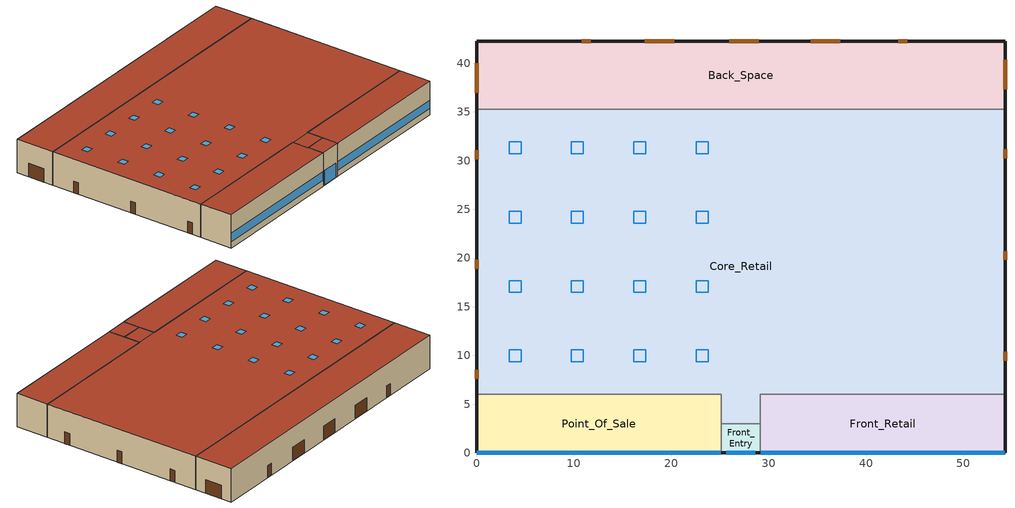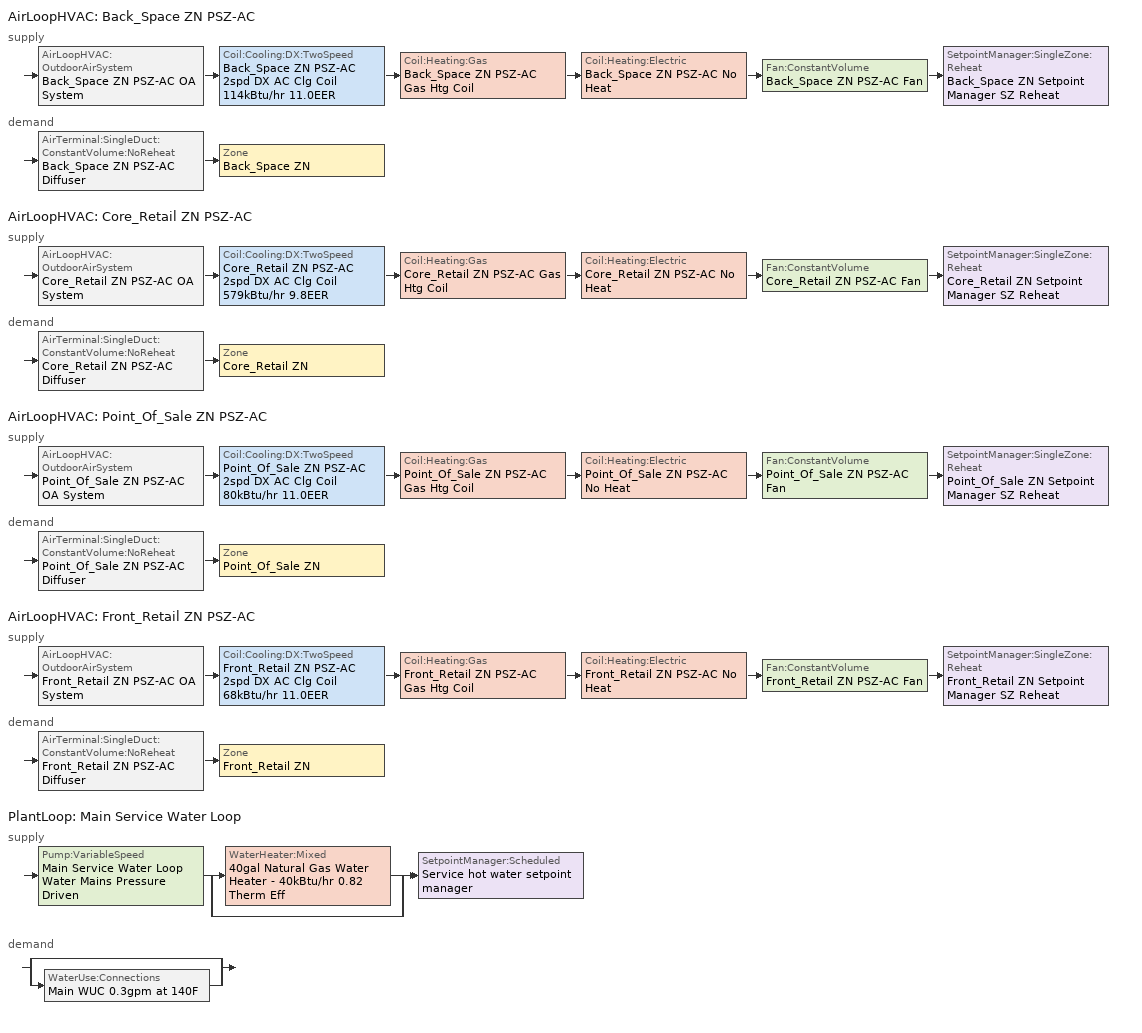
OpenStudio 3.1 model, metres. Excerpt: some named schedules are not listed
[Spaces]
Core_Retail
 floor ground (Foundation F 126 Perim 5854 Area 160048): 54.27,35.27 54.27,6 29.14,6 29.14,3 25.14,3 25.14,6 0,6 0,35.27 z0
 wall outside: 54.27,6 54.27,35.27 / 0,35.27 0,6 z0:6.1
 wall to Back_Space: 54.27,35.27 0,35.27 z0:6.1
 wall to Front_Entry: 25.14,3 29.14,3 z0:6.1
 wall to Point_Of_Sale: 0,6 25.14,6 25.14,3 z0:6.1
 wall to Front_Retail: 29.14,3 29.14,6 54.27,6 z0:6.1
 door: 0,8.54 0,7.62 / 0,19.84 0,18.93 / 0,31.06 0,30.15 / 54.27,9.44 54.27,10.35 / 54.27,19.81 54.27,20.72 / 54.27,30.23 54.27,31.15 z0:2.13
 roof outside: 0,35.27 0,6 54.27,6 54.27,35.27 z6.1; 25.14,6 25.14,3 29.14,3 29.14,6 z6.1
 skylight: 23.78,16.46 23.78,17.68 22.56,17.68 22.56,16.46 z6.1; 4.57,30.7 4.57,31.92 3.35,31.92 3.35,30.7 z6.1; 4.57,9.35 4.57,10.57 3.35,10.57 3.35,9.35 z6.1; 4.57,16.46 4.57,17.68 3.35,17.68 3.35,16.46 z6.1; 17.37,16.46 17.37,17.68 16.15,17.68 16.15,16.46 z6.1; 17.37,30.7 17.37,31.92 16.15,31.92 16.15,30.7 z6.1; 17.37,23.58 17.37,24.8 16.15,24.8 16.15,23.58 z6.1; 4.57,23.58 4.57,24.8 3.35,24.8 3.35,23.58 z6.1; 17.37,9.35 17.37,10.57 16.15,10.57 16.15,9.35 z6.1; 10.97,23.58 10.97,24.8 9.75,24.8 9.75,23.58 z6.1; 10.97,9.35 10.97,10.57 9.75,10.57 9.75,9.35 z6.1; 23.78,23.58 23.78,24.8 22.56,24.8 22.56,23.58 z6.1; 23.78,30.7 23.78,31.92 22.56,31.92 22.56,30.7 z6.1; 10.97,16.46 10.97,17.68 9.75,17.68 9.75,16.46 z6.1; 23.78,9.35 23.78,10.57 22.56,10.57 22.56,9.35 z6.1; 10.97,30.7 10.97,31.92 9.75,31.92 9.75,30.7 z6.1
Back_Space
 floor ground (Foundation F 126 Perim 6827 Area 37989): 54.27,42.27 54.27,35.27 0,35.27 0,42.27 z0
 wall outside: 54.27,35.27 54.27,42.27 0,42.27 0,35.27 z0:6.1
 door: 44.21,42.27 43.3,42.27 / 11.75,42.27 10.83,42.27 z0:2.13; 54.27,37.32 54.27,40.36 / 37.36,42.27 34.31,42.27 / 28.98,42.27 25.93,42.27 / 20.31,42.27 17.26,42.27 / 0,40.01 0,36.96 z0:2.44
 roof outside: 54.27,35.27 54.27,42.27 0,42.27 0,35.27 z6.1
Front_Retail
 floor ground (Foundation F 126 Perim 3114 Area 15081): 54.27,6 54.27,0 29.14,0 29.14,6 z0
 wall outside: 29.14,0 54.27,0 54.27,6 z0:6.1
 wall to Front_Entry: 29.14,3 29.14,0 z0:6.1
 window: 29.19,0 54.22,0 z1.14:2.66
 roof outside: 54.27,0 54.27,6 29.14,6 29.14,0 z6.1
Point_Of_Sale
 floor ground (Foundation F 126 Perim 3114 Area 15081): 25.14,6 25.14,0 0,0 0,6 z0
 wall outside: 0,6 0,0 25.14,0 z0:6.1
 wall to Front_Entry: 25.14,0 25.14,3 z0:6.1
 window: 0.05,0 25.09,0 z1.14:2.66
 roof outside: 25.14,0 25.14,6 0,6 0,0 z6.1
Front_Entry
 floor ground (Foundation F 126 Perim 40 Area 120): 29.14,3 29.14,0 25.14,0 25.14,3 z0
 wall outside: 25.14,0 29.14,0 z0:6.1
 window: 25.64,0 28.64,0 z0.05:2.66
 roof outside: 29.14,0 29.14,3 25.14,3 25.14,0 z6.1
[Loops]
AirLoopHVAC 'Back_Space ZN PSZ-AC'
 supply: AirLoopHVAC:OutdoorAirSystem 'Back_Space ZN PSZ-AC OA System' > Coil:Cooling:DX:TwoSpeed 'Back_Space ZN PSZ-AC 2spd DX AC Clg Coil 114kBtu/hr 11.0EER' > Coil:Heating:Gas 'Back_Space ZN PSZ-AC Gas Htg Coil' > Coil:Heating:Electric 'Back_Space ZN PSZ-AC No Heat' > Fan:ConstantVolume 'Back_Space ZN PSZ-AC Fan' > SetpointManager:SingleZone:Reheat 'Back_Space ZN Setpoint Manager SZ Reheat'
 demand: AirTerminal:SingleDuct:ConstantVolume:NoReheat 'Back_Space ZN PSZ-AC Diffuser' > Zone 'Back_Space ZN'
AirLoopHVAC 'Core_Retail ZN PSZ-AC'
 supply: AirLoopHVAC:OutdoorAirSystem 'Core_Retail ZN PSZ-AC OA System' > Coil:Cooling:DX:TwoSpeed 'Core_Retail ZN PSZ-AC 2spd DX AC Clg Coil 579kBtu/hr 9.8EER' > Coil:Heating:Gas 'Core_Retail ZN PSZ-AC Gas Htg Coil' > Coil:Heating:Electric 'Core_Retail ZN PSZ-AC No Heat' > Fan:ConstantVolume 'Core_Retail ZN PSZ-AC Fan' > SetpointManager:SingleZone:Reheat 'Core_Retail ZN Setpoint Manager SZ Reheat'
 demand: AirTerminal:SingleDuct:ConstantVolume:NoReheat 'Core_Retail ZN PSZ-AC Diffuser' > Zone 'Core_Retail ZN'
AirLoopHVAC 'Point_Of_Sale ZN PSZ-AC'
 supply: AirLoopHVAC:OutdoorAirSystem 'Point_Of_Sale ZN PSZ-AC OA System' > Coil:Cooling:DX:TwoSpeed 'Point_Of_Sale ZN PSZ-AC 2spd DX AC Clg Coil 80kBtu/hr 11.0EER' > Coil:Heating:Gas 'Point_Of_Sale ZN PSZ-AC Gas Htg Coil' > Coil:Heating:Electric 'Point_Of_Sale ZN PSZ-AC No Heat' > Fan:ConstantVolume 'Point_Of_Sale ZN PSZ-AC Fan' > SetpointManager:SingleZone:Reheat 'Point_Of_Sale ZN Setpoint Manager SZ Reheat'
 demand: AirTerminal:SingleDuct:ConstantVolume:NoReheat 'Point_Of_Sale ZN PSZ-AC Diffuser' > Zone 'Point_Of_Sale ZN'
AirLoopHVAC 'Front_Retail ZN PSZ-AC'
 supply: AirLoopHVAC:OutdoorAirSystem 'Front_Retail ZN PSZ-AC OA System' > Coil:Cooling:DX:TwoSpeed 'Front_Retail ZN PSZ-AC 2spd DX AC Clg Coil 68kBtu/hr 11.0EER' > Coil:Heating:Gas 'Front_Retail ZN PSZ-AC Gas Htg Coil' > Coil:Heating:Electric 'Front_Retail ZN PSZ-AC No Heat' > Fan:ConstantVolume 'Front_Retail ZN PSZ-AC Fan' > SetpointManager:SingleZone:Reheat 'Front_Retail ZN Setpoint Manager SZ Reheat'
 demand: AirTerminal:SingleDuct:ConstantVolume:NoReheat 'Front_Retail ZN PSZ-AC Diffuser' > Zone 'Front_Retail ZN'
PlantLoop 'Main Service Water Loop'
 supply: Pump:VariableSpeed 'Main Service Water Loop Water Mains Pressure Driven' > split
  | WaterHeater:Mixed '40gal Natural Gas Water Heater - 40kBtu/hr 0.82 Therm Eff'
  | bypass
  join > SetpointManager:Scheduled 'Service hot water setpoint manager'
 demand: split
  | bypass
  | WaterUse:Connections 'Main WUC 0.3gpm at 140F'
[Site]
Buffalo Niagara Intl AP_NY_USA: Latitude {deg}=42.93; Longitude {deg}=-78.73; Time Zone {hr}=-5; Elevation {m}=215; Terrain=City
[Building]
-RetailStandalone-ASHRAE 169-2013-5A created: 2021-03-07 23:30:51 -0800: North Axis {deg}=0; Default Construction Set=90.1-2010 - Retail - ASHRAE 169-2013-5A; Standards Number of Stories=1; Standards Number of Above Ground Stories=1; Standards Building Type=RetailStandalone
[ClimateZones]
Climate Zone Institution Name 1=ASHRAE; Climate Zone Document Name 1=ANSI/ASHRAE Standard 169; Climate Zone Document Year 1=2006; Climate Zone Value 1=5A
[Site:WaterMainsTemperature]
Calculation Method=Correlation; Annual Average Outdoor Air Temperature {C}=8.96667; Maximum Difference In Monthly Average Outdoor Air Temperatures {deltaC}=26.2
[SizingPeriod:DesignDay] Barometric Pressure {Pa}=98769; Sky Clearness=0; Rain Indicator=0; Snow Indicator=0; Day of Month=21; Daylight Saving Time Indicator=0; Humidity Indicating Type=Wetbulb; Dry-Bulb Temperature Range Modifier Type=DefaultMultipliers
Name | Maximum Dry-Bulb Temperature {C} | Daily Dry-Bulb Temperature Range {deltaC} | Humidity Indicating Conditions at Maximum Dry-Bulb | Wind Speed {m/s} | Wind Direction {deg} | Month | Day Type | Solar Model Indicator | ASHRAE Taub | ASHRAE Taud
Buffalo.Niagara.Intl.AP_NY_USA Ann Clg .4% Condns DB=>MWB | 30.3 | 9.3 | 21.8 | 5.7 | 240 | 7 | SummerDesignDay | ASHRAETau | 0.462 | 2.001
Buffalo.Niagara.Intl.AP_NY_USA Ann Htg 99.6% Condns DB | -16.3 | 0 | -16.3 | 5.1 | 270 | 1 | WinterDesignDay | ASHRAEClearSky
[Site:GroundTemperature:FCfactorMethod]
January Ground Temperature {C}=9.7; February Ground Temperature {C}=6; March Ground Temperature {C}=-2.2; April Ground Temperature {C}=-3.4; May Ground Temperature {C}=-4.2; June Ground Temperature {C}=2.7; July Ground Temperature {C}=7.5; August Ground Temperature {C}=13.7; September Ground Temperature {C}=18.6; October Ground Temperature {C}=22; November Ground Temperature {C}=20.7; December Ground Temperature {C}=16.5
[Material:NoMass] Thermal Absorptance=0.9; Solar Absorptance=0.7
Name | Roughness | Thermal Resistance {m2-K/W} | Visible Absorptance
CP02 CARPET PAD | VeryRough | 0.21648 | 0.8
Typical Insulation R-10.94 | Smooth | 1.92744 | 0.7
Typical Carpet Pad | Smooth | 0.21648 | 0.8
Typical Insulation R-8.72 | Smooth | 1.53614 | 0.7
Typical Insulation R-19.72 | Smooth | 3.4722 | 0.7
Typical Insulation R-0.58 | Smooth | 0.101875 | 0.7
Typical Insulation R-1.15 | Smooth | 0.202527 | 0.7
[Material]
Name | Roughness | Thickness {m} | Conductivity {W/m-K} | Density {kg/m3} | Specific Heat {J/kg-K} | Thermal Absorptance | Solar Absorptance | Visible Absorptance
100mm Normalweight concrete floor | MediumSmooth | 0.1016 | 2.31 | 2322 | 832
G01 13mm gypsum board | Smooth | 0.0127 | 0.16 | 800 | 1090 | 0.9 | 0.7 | 0.5
4 in. Normalweight Concrete Floor | MediumRough | 0.1016 | 2.31 | 2322 | 832 | 0.9 | 0.7 | 0.7
1IN Stucco | Smooth | 0.0253 | 0.6918 | 1858 | 837 | 0.9 | 0.7 | 0.92
8IN CONCRETE HW RefBldg | Rough | 0.2032 | 1.311 | 2240 | 836.8 | 0.9 | 0.7 | 0.7
1/2IN Gypsum | Smooth | 0.0127 | 0.16 | 784.9 | 830 | 0.9 | 0.4 | 0.4
Roof Membrane | VeryRough | 0.0095 | 0.16 | 1121.29 | 1460 | 0.9 | 0.7 | 0.7
Metal Roof Surface; F08 Metal surface | Smooth | 0.0008 | 45.28 | 7824 | 500 | 0.9 | 0.7 | 0.7
6 in. Normalweight Concrete Floor | MediumRough | 0.1524 | 2.31 | 2322 | 832 | 0.9 | 0.7 | 0.7
8 in. Concrete Block Basement Wall | MediumRough | 0.2032 | 1.326 | 1842 | 912 | 0.9 | 0.7 | 0.7
G05 25mm wood | MediumSmooth | 0.0254 | 0.15 | 608 | 1630 | 0.9 | 0.5 | 0.5
Std Wood 6inch | MediumSmooth | 0.15 | 0.12 | 540 | 1210 | 0.9 | 0.7 | 0.7
[Construction:FfactorGroundFloor] F-Factor {W/m-K}=1.26344
Name | Area {m2} | PerimeterExposed {m}
Foundation F 126 Perim 5854 Area 160048 | 1600.48 | 58.54
Foundation F 126 Perim 6827 Area 37989 | 379.89 | 68.27
Foundation F 126 Perim 3114 Area 15081 | 150.81 | 31.135
Foundation F 126 Perim 40 Area 120 | 12 | 4
[DefaultConstructionSet]
90.1-2010 - Retail - ASHRAE 169-2013-5A: Default Exterior Surface Constructions=Default Surface Constructions 1; Default Interior Surface Constructions=Default Surface Constructions 2; Default Ground Contact Surface Constructions=Default Surface Constructions 3; Default Exterior SubSurface Constructions=Default Sub Surface Constructions 1; Default Interior SubSurface Constructions=Default Sub Surface Constructions 2; Interior Partition Construction=Typical Interior Partition
[DefaultSurfaceConstructions]
Name | Floor Construction | Wall Construction | Roof Ceiling Construction
Default Surface Constructions 1 | Typical Insulated Exterior Mass Floor R-13.51 | Typical Insulated Exterior Mass Wall R-11.11 | Typical IEAD Roof R-20.83
Default Surface Constructions 2 | Typical Interior Floor | Typical Interior Wall | Typical Interior Ceiling
Default Surface Constructions 3 | Typical Insulated Carpeted 6in Slab Floor | Typical Insulated Basement Mass Wall
[Construction]
Typical Insulated Exterior Mass Floor R-13.51: Typical Insulation R-10.94, 4 in. Normalweight Concrete Floor, Typical Carpet Pad
Typical Insulated Exterior Mass Wall R-11.11: 1IN Stucco, 8IN CONCRETE HW RefBldg, Typical Insulation R-8.72, 1/2IN Gypsum
Typical IEAD Roof R-20.83: Roof Membrane, Typical Insulation R-19.72, Metal Roof Surface
Typical Interior Floor: 100mm Normalweight concrete floor, CP02 CARPET PAD
Typical Interior Wall: G01 13mm gypsum board, G01 13mm gypsum board
Typical Interior Ceiling: CP02 CARPET PAD, 100mm Normalweight concrete floor
Typical Insulated Carpeted 6in Slab Floor: 6 in. Normalweight Concrete Floor, Typical Carpet Pad
Typical Insulated Basement Mass Wall: 8 in. Concrete Block Basement Wall
U 0.52 SHGC 0.40 Dbl Ref-D Clr 6mm/13mm Air: REF D CLEAR 6MM, AIR 13MM, CLEAR 6MM
Typical Insulated Metal Door R-1.43: F08 Metal surface, Typical Insulation R-0.58
U 0.72 SHGC 0.25 Sgl Ref-B-M Tint 6mm: REF B TINT MID 6MM
Typical Overhead Door R-2.0: Typical Insulation R-1.15
U 1.17 SHGC 0.49 Sgl Ref-D Clr 6mm: REF D CLEAR 6MM
Typical Interior Window: Clear 3mm
Typical Interior Door; Typical Interior Partition: G05 25mm wood
InteriorFurnishings: Std Wood 6inch
[DefaultSubSurfaceConstructions]
Name | Fixed Window Construction | Operable Window Construction | Door Construction | Glass Door Construction | Overhead Door Construction | Skylight Construction | Tubular Daylight Dome Construction | Tubular Daylight Diffuser Construction
Default Sub Surface Constructions 1 | U 0.52 SHGC 0.40 Dbl Ref-D Clr 6mm/13mm Air | U 0.52 SHGC 0.40 Dbl Ref-D Clr 6mm/13mm Air | Typical Insulated Metal Door R-1.43 | U 0.72 SHGC 0.25 Sgl Ref-B-M Tint 6mm | Typical Overhead Door R-2.0 | U 1.17 SHGC 0.49 Sgl Ref-D Clr 6mm | Typical Interior Window | Typical Interior Window
Default Sub Surface Constructions 2 | Typical Interior Window | Typical Interior Window | Typical Interior Door
[WindowMaterial:Glazing] Optical Data Type=SpectralAverage; Infrared Transmittance at Normal Incidence=0; Front Side Infrared Hemispherical Emissivity=0.84; Conductivity {W/m-K}=0.9; Dirt Correction Factor for Solar and Visible Transmittance=1; Solar Diffusing=No
Name | Thickness {m} | Solar Transmittance at Normal Incidence | Front Side Solar Reflectance at Normal Incidence | Back Side Solar Reflectance at Normal Incidence | Visible Transmittance at Normal Incidence | Front Side Visible Reflectance at Normal Incidence | Back Side Visible Reflectance at Normal Incidence | Back Side Infrared Hemispherical Emissivity
REF D CLEAR 6MM | 0.006 | 0.429 | 0.308 | 0.379 | 0.334 | 0.453 | 0.505 | 0.82
CLEAR 6MM | 0.006 | 0.775 | 0.071 | 0.071 | 0.881 | 0.08 | 0.08 | 0.84
REF B TINT MID 6MM | 0.006 | 0.1 | 0.11 | 0.41 | 0.13 | 0.1 | 0.32 | 0.45
Clear 3mm | 0.003 | 0.837 | 0.075 | 0.075 | 0.898 | 0.081 | 0.081 | 0.84
[WindowMaterial:Gas]
AIR 13MM: Gas Type=Air; Thickness {m}=0.0127
[Space] Building Story=Building Story 1; Part of Total Floor Area=Yes
Name | Space Type | Thermal Zone
Core_Retail | Retail Retail | Core_Retail ZN
Back_Space | Retail Back_Space | Back_Space ZN
Front_Retail | Retail Retail | Front_Retail ZN
Point_Of_Sale | Retail Point_of_Sale | Point_Of_Sale ZN
Front_Entry | Retail Entry | Front_Entry ZN
[BuildingStory]
Building Story 1: Nominal Z Coordinate {m}=0
[SpaceType] Standards Building Type=Retail
Name | Default Schedule Set | Design Specification Outdoor Air Object | Standards Space Type
Retail Back_Space | Retail Back_Space Schedule Set | Retail Back_Space Ventilation | Back_Space
Retail Entry | Retail Entry Schedule Set | Retail Entry Ventilation | Entry
Retail Point_of_Sale | Retail Point_of_Sale Schedule Set | Retail Point_of_Sale Ventilation | Point_of_Sale
Retail Retail | Retail Retail Schedule Set | Retail Retail Ventilation | Retail
[People:Definition] Number of People Calculation Method=People/Area; People per Space Floor Area {person/m2}=0.161459; Fraction Radiant=0.3
Retail Back_Space People Definition; Retail Point_of_Sale People Definition; Retail Retail People Definition
[People] Work Efficiency Schedule=Work Efficiency Schedule; Clothing Insulation Schedule=Clothing Schedule; Air Velocity Schedule=Air Velocity Schedule; Multiplier=1
Name | People Definition | Space or SpaceType
Retail Back_Space People | Retail Back_Space People Definition | Retail Back_Space
Retail Point_of_Sale People | Retail Point_of_Sale People Definition | Retail Point_of_Sale
Retail Retail People | Retail Retail People Definition | Retail Retail
[Lights:Definition] Design Level Calculation Method=Watts/Area; Fraction Radiant=0.7; Fraction Visible=0.2; Return Air Fraction=0
Name | Watts per Space Floor Area {W/m2}
Retail Back_Space Lights Definition | 6.78126
Retail Entry Lights Definition | 9.68752
Retail Point_of_Sale Lights Definition; Retail Retail Lights Definition | 18.0834
[Lights] Fraction Replaceable=1
Name | Lights Definition | Space or SpaceType
Retail Back_Space Lights | Retail Back_Space Lights Definition | Retail Back_Space
Retail Entry Lights | Retail Entry Lights Definition | Retail Entry
Retail Point_of_Sale Lights | Retail Point_of_Sale Lights Definition | Retail Point_of_Sale
Retail Retail Lights | Retail Retail Lights Definition | Retail Retail
[ElectricEquipment:Definition] Design Level Calculation Method=Watts/Area; Fraction Latent=0; Fraction Radiant=0.5; Fraction Lost=0
Name | Watts per Space Floor Area {W/m2}
Retail Back_Space Elec Equip Definition | 8.07293
Retail Entry Elec Equip Definition; Retail Retail Elec Equip Definition | 3.22917
Retail Point_of_Sale Elec Equip Definition | 21.5278
[ElectricEquipment]
Name | Electric Equipment Definition | Space or SpaceType
Retail Back_Space Elec Equip | Retail Back_Space Elec Equip Definition | Retail Back_Space
Retail Entry Elec Equip | Retail Entry Elec Equip Definition | Retail Entry
Retail Point_of_Sale Elec Equip | Retail Point_of_Sale Elec Equip Definition | Retail Point_of_Sale
Retail Retail Elec Equip | Retail Retail Elec Equip Definition | Retail Retail
[DesignSpecification:OutdoorAir] Outdoor Air Method=Sum; Outdoor Air Flow per Floor Area {m3/s-m2}=0.0006096
Name | Outdoor Air Flow per Person {m3/s-person}
Retail Back_Space Ventilation
Retail Entry Ventilation; Retail Point_of_Sale Ventilation; Retail Retail Ventilation | 0.00353961
[DefaultScheduleSet] Number of People Schedule=RetailStandalone BLDG_OCC_SCH_2010; People Activity Level Schedule=RetailStandalone ACTIVITY_SCH; Electric Equipment Schedule=RetailStandalone BLDG_EQUIP_SCH; Infiltration Schedule=RetailStandalone INFIL_SCH_PNNL
Name | Lighting Schedule
Retail Back_Space Schedule Set | RetailStandalone BLDG_LIGHT_BACK_SCH
Retail Entry Schedule Set | RetailStandalone BLDG_LIGHT_ENTRY_SCH
Retail Point_of_Sale Schedule Set; Retail Retail Schedule Set | RetailStandalone BLDG_LIGHT_SCH
[ThermostatSetpoint:DualSetpoint] Heating Setpoint Temperature Schedule=RetailStandalone HTGSETP_SCH_NO_OPTIMUM
Name | Cooling Setpoint Temperature Schedule
Retail Back_Space Thermostat 1; Retail Retail Thermostat 1; Retail Retail Thermostat 2; Retail Point_of_Sale Thermostat 1 | RetailStandalone CLGSETP_SCH_NO_SETBACK
Retail Entry Thermostat 1 | RetailStandalone FRONT_ENTRY_COOLING
[SpaceInfiltration:DesignFlowRate] Temperature Term Coefficient=0; Velocity Squared Term Coefficient=0
Name | Space or SpaceType | Schedule | Design Flow Rate Calculation Method | Flow per Exterior Surface Area {m3/s-m2} | Constant Term Coefficient | Velocity Term Coefficient | Design Flow Rate {m3/s}
Back_Space Infiltration | Back_Space | RetailStandalone INFIL_SCH_PNNL | Flow/ExteriorArea | 0.000297767 | 0 | 0.224
Core_Retail Infiltration | Core_Retail | RetailStandalone INFIL_SCH_PNNL | Flow/ExteriorArea | 0.000103844 | 0 | 0.224
Front_Entry Infiltration | Front_Entry | RetailStandalone INFIL_SCH_PNNL | Flow/ExteriorArea | 0.000381719 | 0 | 0.224
Front_Retail Infiltration | Front_Retail | RetailStandalone INFIL_SCH_PNNL | Flow/ExteriorArea | 0.000317386 | 0 | 0.224
Point_Of_Sale Infiltration | Point_Of_Sale | RetailStandalone INFIL_SCH_PNNL | Flow/ExteriorArea | 0.000317386 | 0 | 0.224
Entry door Infiltration | Front_Entry | RetailStandalone INFIL_Door_Opening_SCH_2013 | Flow/Space |  | 1 | 0 | 0.937287
[ThermalZone] Use Ideal Air Loads=No
Name | Thermostat | Primary Daylighting Control | Fraction of Zone Controlled by Primary Daylighting Control
Back_Space ZN | Retail Back_Space Thermostat 1
Core_Retail ZN | Retail Retail Thermostat 1 | Core_Retail Daylt Sensor 1 | 0.25
Front_Entry ZN | Retail Entry Thermostat 1
Front_Retail ZN | Retail Retail Thermostat 2 | Front_Retail Daylt Sensor 1 | 0.443
Point_Of_Sale ZN | Retail Point_of_Sale Thermostat 1
[Sizing:Zone] Zone Cooling Design Supply Air Temperature Input Method=SupplyAirTemperature; Zone Cooling Design Supply Air Temperature Difference {deltaC}=11.11; Zone Heating Design Supply Air Temperature Input Method=SupplyAirTemperature; Zone Heating Design Supply Air Temperature {C}=50; Zone Heating Design Supply Air Temperature Difference {deltaC}=11.11; Zone Cooling Design Supply Air Humidity Ratio {kg-H2O/kg-air}=0.0085; Zone Heating Design Supply Air Humidity Ratio {kg-H2O/kg-air}=0.008; Cooling Design Air Flow Method=DesignDay; Heating Design Air Flow Method=DesignDay; Account for Dedicated Outdoor Air System=No; Dedicated Outdoor Air System Control Strategy=NeutralSupplyAir; Dedicated Outdoor Air Low Setpoint Temperature for Design {C}=autosize; Dedicated Outdoor Air High Setpoint Temperature for Design {C}=autosize
Name | Zone Cooling Design Supply Air Temperature {C}
Back_Space ZN; Core_Retail ZN; Front_Retail ZN; Point_Of_Sale ZN | 12.7778
Front_Entry ZN | 14
[Zone equipment]
Back_Space ZN: Back_Space ZN PSZ-AC Diffuser
Core_Retail ZN: Core_Retail ZN PSZ-AC Diffuser
Front_Entry ZN: Front_Entry ZN Unit Heater
Front_Retail ZN: Front_Retail ZN PSZ-AC Diffuser
Point_Of_Sale ZN: Point_Of_Sale ZN PSZ-AC Diffuser
[AirLoopHVAC] Availability Schedule=RetailStandalone HVACOperationSchd; Design Supply Air Flow Rate {m3/s}=autosize; Design Return Air Flow Fraction of Supply Air Flow=1
Back_Space ZN PSZ-AC; Core_Retail ZN PSZ-AC; Point_Of_Sale ZN PSZ-AC; Front_Retail ZN PSZ-AC
[Sizing:System] Type of Load to Size On=Sensible; Design Outdoor Air Flow Rate {m3/s}=Autosize; Central Heating Maximum System Air Flow Ratio=1; Preheat Design Temperature {C}=7.22222; Preheat Design Humidity Ratio {kg-H2O/kg-Air}=0.008; Precool Design Temperature {C}=12.7778; Precool Design Humidity Ratio {kg-H2O/kg-Air}=0.008; Central Cooling Design Supply Air Temperature {C}=12.7778; Central Heating Design Supply Air Temperature {C}=50; Sizing Option=Coincident; 100% Outdoor Air in Cooling=No; 100% Outdoor Air in Heating=No; Central Cooling Design Supply Air Humidity Ratio {kg-H2O/kg-Air}=0.0085; Central Heating Design Supply Air Humidity Ratio {kg-H2O/kg-Air}=0.008; Cooling Design Air Flow Method=DesignDay; Cooling Design Air Flow Rate {m3/s}=0; Heating Design Air Flow Method=DesignDay; Heating Design Air Flow Rate {m3/s}=0; System Outdoor Air Method=ZoneSum; Zone Maximum Outdoor Air Fraction=1; Cooling Supply Air Flow Rate Per Floor Area {m3/s-m2}=0.00996765; Cooling Fraction of Autosized Cooling Supply Air Flow Rate=1; Cooling Supply Air Flow Rate Per Unit Cooling Capacity {m3/s-W}=3.94755e-05; Heating Supply Air Flow Rate Per Floor Area {m3/s-m2}=0.00996765; Heating Fraction of Autosized Heating Supply Air Flow Rate=1; Heating Fraction of Autosized Cooling Supply Air Flow Rate=1; Heating Supply Air Flow Rate Per Unit Heating Capacity {m3/s-W}=3.15882e-05; Cooling Design Capacity Method=CoolingDesignCapacity; Cooling Design Capacity {W}=autosize; Cooling Design Capacity Per Floor Area {W/m2}=234.7; Fraction of Autosized Cooling Design Capacity=1; Heating Design Capacity Method=HeatingDesignCapacity; Heating Design Capacity {W}=autosize; Heating Design Capacity Per Floor Area {W/m2}=157; Fraction of Autosized Heating Design Capacity=1; Central Cooling Capacity Control Method=OnOff
Back_Space ZN PSZ-AC; Core_Retail ZN PSZ-AC; Point_Of_Sale ZN PSZ-AC; Front_Retail ZN PSZ-AC
[SetpointManager:SingleZone:Reheat] Minimum Supply Air Temperature {C}=12.7778; Maximum Supply Air Temperature {C}=50
Name | Control Zone | Setpoint Node or NodeList
Back_Space ZN Setpoint Manager SZ Reheat | Back_Space ZN | Back_Space ZN PSZ-AC Supply Outlet Node
Core_Retail ZN Setpoint Manager SZ Reheat | Core_Retail ZN | Core_Retail ZN PSZ-AC Supply Outlet Node
Point_Of_Sale ZN Setpoint Manager SZ Reheat | Point_Of_Sale ZN | Point_Of_Sale ZN PSZ-AC Supply Outlet Node
Front_Retail ZN Setpoint Manager SZ Reheat | Front_Retail ZN | Front_Retail ZN PSZ-AC Supply Outlet Node
[Coil:Heating:Gas] Gas Burner Efficiency=0.8; Nominal Capacity {W}=AutoSize; Parasitic Electric Load {W}=0; Parasitic Gas Load {W}=0
Name | Availability Schedule
Back_Space ZN PSZ-AC Gas Htg Coil; Core_Retail ZN PSZ-AC Gas Htg Coil; Point_Of_Sale ZN PSZ-AC Gas Htg Coil; Front_Retail ZN PSZ-AC Gas Htg Coil | Always On Discrete
Front_Entry ZN UnitHeater Gas Htg Coil | RetailStandalone FrontEntry_FanSched
[Coil:Heating:Electric] Availability Schedule=Always Off Discrete; Efficiency=1; Nominal Capacity {W}=0
Back_Space ZN PSZ-AC No Heat; Core_Retail ZN PSZ-AC No Heat; Point_Of_Sale ZN PSZ-AC No Heat; Front_Retail ZN PSZ-AC No Heat
[Coil:Cooling:DX:TwoSpeed] Availability Schedule=Always On Discrete; Rated High Speed Total Cooling Capacity {W}=Autosize; Rated High Speed Sensible Heat Ratio=Autosize; Rated High Speed Air Flow Rate {m3/s}=Autosize; Unit Internal Static Air Pressure {Pa}=773.3; Rated Low Speed Total Cooling Capacity {W}=Autosize; Rated Low Speed Sensible Heat Ratio=0.69; Condenser Type=AirCooled; Minimum Outdoor Dry-Bulb Temperature for Compressor Operation {C}=-25; High Speed Evaporative Condenser Effectiveness=0; High Speed Evaporative Condenser Air Flow Rate {m3/s}=Autosize; High Speed Evaporative Condenser Pump Rated Power Consumption {W}=Autosize; Low Speed Evaporative Condenser Effectiveness=0; Low Speed Evaporative Condenser Air Flow Rate {m3/s}=Autosize; Low Speed Evaporative Condenser Pump Rated Power Consumption {W}=Autosize; Basin Heater Capacity {W/K}=10; Basin Heater Setpoint Temperature {C}=2
Name | Rated High Speed COP {W/W} | Total Cooling Capacity Function of Temperature Curve | Total Cooling Capacity Function of Flow Fraction Curve | Energy Input Ratio Function of Temperature Curve | Energy Input Ratio Function of Flow Fraction Curve | Part Load Fraction Correlation Curve | Rated Low Speed COP {W/W} | Low Speed Total Cooling Capacity Function of Temperature Curve | Low Speed Energy Input Ratio Function of Temperature Curve
Back_Space ZN PSZ-AC 2spd DX AC Clg Coil 114kBtu/hr 11.0EER; Point_Of_Sale ZN PSZ-AC 2spd DX AC Clg Coil 80kBtu/hr 11.0EER; Front_Retail ZN PSZ-AC 2spd DX AC Clg Coil 68kBtu/hr 11.0EER | 3.79883 | PSZ-Fine Storage DX Coil Cap-FT | DX Coil Cap-FF | PSZ-AC DX Coil EIR-FT | Split DX Coil EIR-FF | HPACCOOLPLFFPLR | 3.79883 | PSZ-Fine Storage DX Coil Cap-FT | PSZ-AC DX Coil EIR-FT
Core_Retail ZN PSZ-AC 2spd DX AC Clg Coil 579kBtu/hr 9.8EER | 3.39929 | PSZ-AC_CoolCLennoxStandard10Ton_TGA120S2B_CapFT | AHU-1_CoolCStandard10Ton_CapFF | PSZ-AC_CoolCStandard10Ton_EIRFT | CoolCLennoxStandard10Ton_TGA120S2B_EIRFFF | PSZ-AC_CoolCLennoxStandard10Ton_TGA120S2B_PLR | 3.39929 | PSZ-AC_CoolCLennoxStandard10Ton_TGA120S2B_CapFT | PSZ-AC_CoolCStandard10Ton_EIRFT
[Fan:ConstantVolume] Maximum Flow Rate {m3/s}=AutoSize; Motor In Airstream Fraction=1
Name | Availability Schedule | Fan Total Efficiency | Pressure Rise {Pa} | Motor Efficiency
Back_Space ZN PSZ-AC Fan | RetailStandalone HVACOperationSchd | 0.58175 | 622.722 | 0.895
Core_Retail ZN PSZ-AC Fan | RetailStandalone HVACOperationSchd | 0.6045 | 1018.77 | 0.93
Point_Of_Sale ZN PSZ-AC Fan; Front_Retail ZN PSZ-AC Fan | RetailStandalone HVACOperationSchd | 0.56225 | 622.722 | 0.865
Front_Entry ZN UnitHeater Fan | RetailStandalone FrontEntry_FanSched | 0.58175 | 622.722 | 0.895
[Controller:OutdoorAir] Minimum Outdoor Air Flow Rate {m3/s}=autosize; Maximum Outdoor Air Flow Rate {m3/s}=Autosize; Economizer Control Type=DifferentialDryBulb; Economizer Control Action Type=ModulateFlow; Lockout Type=LockoutWithHeating; Minimum Limit Type=FixedMinimum; Minimum Outdoor Air Schedule=RetailStandalone MinOA_MotorizedDamper_Sched; High Humidity Control=No; Heat Recovery Bypass Control Type=BypassWhenWithinEconomizerLimits
Name | Controller Mechanical Ventilation
Back_Space ZN PSZ-AC OA System Controller | Controller Mechanical Ventilation 1
Core_Retail ZN PSZ-AC OA System Controller | Controller Mechanical Ventilation 2
Point_Of_Sale ZN PSZ-AC OA System Controller | Controller Mechanical Ventilation 3
Front_Retail ZN PSZ-AC OA System Controller | Controller Mechanical Ventilation 4
[Controller:MechanicalVentilation] Availability Schedule=Always On Discrete; System Outdoor Air Method=ZoneSum
Controller Mechanical Ventilation 1; Controller Mechanical Ventilation 2; Controller Mechanical Ventilation 3; Controller Mechanical Ventilation 4
[AirLoopHVAC:OutdoorAirSystem]
Name | Controller
Back_Space ZN PSZ-AC OA System | Back_Space ZN PSZ-AC OA System Controller
Core_Retail ZN PSZ-AC OA System | Core_Retail ZN PSZ-AC OA System Controller
Point_Of_Sale ZN PSZ-AC OA System | Point_Of_Sale ZN PSZ-AC OA System Controller
Front_Retail ZN PSZ-AC OA System | Front_Retail ZN PSZ-AC OA System Controller
[AvailabilityManager:NightCycle] Applicability Schedule=Always On Discrete; Control Type=CycleOnAny; Thermostat Tolerance {deltaC}=1; Cycling Run Time {s}=1800
Availability Manager Night Cycle 1; Availability Manager Night Cycle 2; Availability Manager Night Cycle 3; Availability Manager Night Cycle 4
[AirTerminal:SingleDuct:ConstantVolume:NoReheat] Availability Schedule=Always On Discrete; Maximum Air Flow Rate {m3/s}=AutoSize
Back_Space ZN PSZ-AC Diffuser; Core_Retail ZN PSZ-AC Diffuser; Point_Of_Sale ZN PSZ-AC Diffuser; Front_Retail ZN PSZ-AC Diffuser
[ZoneHVAC:UnitHeater]
Front_Entry ZN Unit Heater: Availability Schedule=RetailStandalone FrontEntry_FanSched; Supply Air Fan=Front_Entry ZN UnitHeater Fan; Maximum Supply Air Flow Rate {m3/s}=autosize; Fan Control Type=OnOff; Heating Coil=Front_Entry ZN UnitHeater Gas Htg Coil; Maximum Hot Water Flow Rate {m3/s}=autosize; Minimum Hot Water Flow Rate {m3/s}=0; Heating Convergence Tolerance=0.001
[InternalMass:Definition]
Internal Mass Definition 1: Construction=InteriorFurnishings; Design Level Calculation Method=SurfaceArea/Area; Surface Area per Space Floor Area=2
[InternalMass] Internal Mass Definition=Internal Mass Definition 1; Multiplier=1
Name | Space or SpaceType
Core_Retail Mass | Core_Retail
Back_Space Mass | Back_Space
Front_Retail Mass | Front_Retail
Point_Of_Sale Mass | Point_Of_Sale
[PlantLoop]
Main Service Water Loop: Glycol Concentration=0; Maximum Loop Temperature {C}=60; Minimum Loop Temperature {C}=10; Plant Loop Volume {m3}=Autocalculate; Load Distribution Scheme=Optimal
[Sizing:Plant]
Main Service Water Loop: Loop Type=Heating; Design Loop Exit Temperature {C}=60; Loop Design Temperature Difference {deltaC}=5; Sizing Option=NonCoincident; Zone Timesteps in Averaging Window=1; Coincident Sizing Factor Mode=None
[SetpointManager:Scheduled]
Service hot water setpoint manager: Control Variable=Temperature; Schedule=Service Water Loop Temp - 140F; Setpoint Node or NodeList=Main Service Water Loop Supply Outlet Node
[Pump:VariableSpeed]
Main Service Water Loop Water Mains Pressure Driven: Rated Pump Head {Pa}=0.001; Motor Efficiency=0.855; Pump Control Type=Continuous; Skin Loss Radiative Fraction=0.5; Design Power Sizing Method=PowerPerFlowPerPressure; Design Electric Power per Unit Flow Rate {W/(m3/s)}=348701.1; Design Shaft Power per Unit Flow Rate per Unit Head {W-s/m3-Pa}=1.28205; Design Minimum Flow Rate Fraction=0
[WaterHeater:Mixed]
40gal Natural Gas Water Heater - 40kBtu/hr 0.82 Therm Eff: Tank Volume {m3}=0.151416; Setpoint Temperature Schedule=Service Water Loop Temp - 140F; Deadband Temperature Difference {deltaC}=2; Maximum Temperature Limit {C}=60; Heater Control Type=Cycle; Heater Maximum Capacity {W}=11722.8; Heater Fuel Type=NaturalGas; Heater Thermal Efficiency=0.82; Off Cycle Parasitic Fuel Consumption Rate {W}=1860; Off Cycle Parasitic Fuel Type=NaturalGas; Off Cycle Parasitic Heat Fraction to Tank=0; On Cycle Parasitic Fuel Consumption Rate {W}=1860; On Cycle Parasitic Fuel Type=NaturalGas; On Cycle Parasitic Heat Fraction to Tank=0; Ambient Temperature Indicator=ThermalZone; Ambient Temperature Thermal Zone=Back_Space ZN; Off Cycle Loss Coefficient to Ambient Temperature {W/K}=4.1013; On Cycle Loss Coefficient to Ambient Temperature {W/K}=4.1013; Use Side Effectiveness=1; Source Side Effectiveness=1; Use Side Design Flow Rate {m3/s}=autosize; Source Side Design Flow Rate {m3/s}=autosize; Indirect Water Heating Recovery Time {hr}=1.5; Source Side Flow Control Mode=IndirectHeatPrimarySetpoint
[WaterUse:Connections]
Main WUC 0.3gpm at 140F: Water Use Equipment Name 1=Main Service Water Use 0.3gpm at 140F
[WaterUse:Equipment:Definition]
Main Service Water Use Def 0.3gpm: Peak Flow Rate {m3/s}=1.89271e-05; Target Temperature Schedule=Mixed Water At Faucet Temp - 140F; Sensible Fraction Schedule=Fraction Sensible - 0.2; Latent Fraction Schedule=Fraction Latent - 0.05
[WaterUse:Equipment]
Main Service Water Use 0.3gpm at 140F: Water Use Equipment Definition=Main Service Water Use Def 0.3gpm; Flow Rate Fraction Schedule=RetailStandalone BLDG_SWH_SCH
[Exterior:Lights:Definition]
Name | Design Level {W}
Occ Sensing Exterior Lights Def | 4328
NonDimming Exterior Lights Def | 316
[Exterior:Lights] Control Option=AstronomicalClock
Name | Exterior Lights Definition | Schedule
Occ Sensing Exterior Lights Def | Occ Sensing Exterior Lights Def | RetailStandalone Exterior_lighting_schedule_b
NonDimming Exterior Lights Def | NonDimming Exterior Lights Def | RetailStandalone Exterior_lighting_schedule_a
[EnergyManagementSystem:Sensor]
OAT: Output Variable or Output Meter Index Key=Environment; Output Variable or Output Meter=Site Outdoor Air Drybulb Temperature
[EnergyManagementSystem:Actuator] Actuated Component Type=Schedule:Year; Actuated Component Control Type=Schedule Value
Name | Actuated Component
CoreRetailZNPSZACHtgSch0 | RetailStandalone HTGSETP_SCH_NO_OPTIMUM
CoreRetailZNPSZACClgSch0 | RetailStandalone CLGSETP_SCH_NO_SETBACK
[EnergyManagementSystem:Program]
CoreRetailZNPSZACOptimumStartProg0: IF DaylightSavings==0 && DayOfWeek>1 && Hour==5 && OAT<23.9 && OAT>1.7; SET CoreRetailZNPSZACClgSch0 = 29.4; SET CoreRetailZNPSZACHtgSch0 = 15.6; ELSEIF DaylightSavings==0 && DayOfWeek==1 && Hour==7 && OAT<23.9 && OAT>1.7; SET CoreRetailZNPSZACClgSch0 = 29.4; SET CoreRetailZNPSZACHtgSch0 = 15.6; ELSEIF DaylightSavings==1 && DayOfWeek>1 && Hour==4 && OAT<23.9 && OAT>1.7; SET CoreRetailZNPSZACClgSch0 = 29.4; SET CoreRetailZNPSZACHtgSch0 = 15.6; ELSEIF DaylightSavings==1 && DayOfWeek==1 && Hour==6 && OAT<23.9 && OAT>1.7; SET CoreRetailZNPSZACClgSch0 = 29.4; SET CoreRetailZNPSZACHtgSch0 = 15.6; ELSE; SET CoreRetailZNPSZACClgSch0 = NULL; SET CoreRetailZNPSZACHtgSch0 = NULL; ENDIF
[EnergyManagementSystem:ProgramCallingManager]
CoreRetailZNPSZACOptimumStartCallingManager0: BeginTimestepBeforePredictor; CoreRetailZNPSZACOptimumStartProg0
[Daylighting:Control] Illuminance Setpoint {lux}=375; Lighting Control Type=Stepped; Minimum Input Power Fraction for Continuous Dimming Control=0.3; Minimum Light Output Fraction for Continuous Dimming Control=0.2; Number of Stepped Control Steps=3; Probability Lighting will be Reset When Needed in Manual Stepped Control=1; Maximum Allowable Discomfort Glare Index=22
Name | Space | Position X-Coordinate {m} | Position Y-Coordinate {m} | Position Z-Coordinate {m}
Core_Retail Daylt Sensor 1 | Core_Retail | 14.2 | 14.2 | 0
Front_Retail Daylt Sensor 1 | Front_Retail | 12.5675 | 1.7556 | 0.762
[Schedule:Constant]
Name | Value
Always On Discrete | 1
Always Off Discrete | 0
[Schedule:Ruleset]
Name | Default Day Schedule | Summer Design Day Schedule | Winter Design Day Schedule
Clothing Schedule | Clothing Schedule Default Winter Clothes
Air Velocity Schedule | Air Velocity Schedule Default
Work Efficiency Schedule | Work Efficiency Schedule Default
RetailStandalone BLDG_OCC_SCH_2010 | RetailStandalone BLDG_OCC_SCH_2010 Default | RetailStandalone BLDG_OCC_SCH_2010 Summer Design Day | RetailStandalone BLDG_OCC_SCH_2010 Winter Design Day
RetailStandalone ACTIVITY_SCH | RetailStandalone ACTIVITY_SCH Default | RetailStandalone ACTIVITY_SCH Summer Design Day | RetailStandalone ACTIVITY_SCH Winter Design Day
RetailStandalone BLDG_LIGHT_BACK_SCH | RetailStandalone BLDG_LIGHT_BACK_SCH Default | RetailStandalone BLDG_LIGHT_BACK_SCH Summer Design Day | RetailStandalone BLDG_LIGHT_BACK_SCH Winter Design Day
RetailStandalone BLDG_EQUIP_SCH | RetailStandalone BLDG_EQUIP_SCH Default | RetailStandalone BLDG_EQUIP_SCH Summer Design Day | RetailStandalone BLDG_EQUIP_SCH Winter Design Day
RetailStandalone INFIL_SCH_PNNL | RetailStandalone INFIL_SCH_PNNL Default | RetailStandalone INFIL_SCH_PNNL Summer Design Day | RetailStandalone INFIL_SCH_PNNL Winter Design Day
RetailStandalone HTGSETP_SCH_NO_OPTIMUM | RetailStandalone HTGSETP_SCH_NO_OPTIMUM Default | RetailStandalone HTGSETP_SCH_NO_OPTIMUM Summer Design Day | RetailStandalone HTGSETP_SCH_NO_OPTIMUM Winter Design Day
RetailStandalone CLGSETP_SCH_NO_SETBACK | RetailStandalone CLGSETP_SCH_NO_SETBACK Default | RetailStandalone CLGSETP_SCH_NO_SETBACK Summer Design Day | RetailStandalone CLGSETP_SCH_NO_SETBACK Winter Design Day
RetailStandalone BLDG_LIGHT_ENTRY_SCH | RetailStandalone BLDG_LIGHT_ENTRY_SCH Default | RetailStandalone BLDG_LIGHT_ENTRY_SCH Summer Design Day | RetailStandalone BLDG_LIGHT_ENTRY_SCH Winter Design Day
RetailStandalone FRONT_ENTRY_COOLING | RetailStandalone FRONT_ENTRY_COOLING Default | RetailStandalone FRONT_ENTRY_COOLING Summer Design Day | RetailStandalone FRONT_ENTRY_COOLING Winter Design Day
RetailStandalone BLDG_LIGHT_SCH | RetailStandalone BLDG_LIGHT_SCH Default | RetailStandalone BLDG_LIGHT_SCH Summer Design Day | RetailStandalone BLDG_LIGHT_SCH Winter Design Day
RetailStandalone HVACOperationSchd | RetailStandalone HVACOperationSchd Default | RetailStandalone HVACOperationSchd Summer Design Day | RetailStandalone HVACOperationSchd Winter Design Day
RetailStandalone MinOA_MotorizedDamper_Sched | RetailStandalone MinOA_MotorizedDamper_Sched Default | RetailStandalone MinOA_MotorizedDamper_Sched Summer Design Day | RetailStandalone MinOA_MotorizedDamper_Sched Winter Design Day
RetailStandalone FrontEntry_FanSched | RetailStandalone FrontEntry_FanSched Default | RetailStandalone FrontEntry_FanSched Summer Design Day | RetailStandalone FrontEntry_FanSched Winter Design Day
RetailStandalone INFIL_Door_Opening_SCH_2013 | RetailStandalone INFIL_Door_Opening_SCH_2013 Default | RetailStandalone INFIL_Door_Opening_SCH_2013 Summer Design Day | RetailStandalone INFIL_Door_Opening_SCH_2013 Winter Design Day
Service Water Loop Temp - 140F | Service Water Loop Temp - 140F Default
Fraction Sensible - 0.2 | Fraction Sensible - 0.2 Default
Fraction Latent - 0.05 | Fraction Latent - 0.05 Default
Mixed Water At Faucet Temp - 140F | Mixed Water At Faucet Temp - 140F Default
RetailStandalone BLDG_SWH_SCH | RetailStandalone BLDG_SWH_SCH Default | RetailStandalone BLDG_SWH_SCH Summer Design Day | RetailStandalone BLDG_SWH_SCH Winter Design Day
RetailStandalone Exterior_lighting_schedule_b | RetailStandalone Exterior_lighting_schedule_b Default | RetailStandalone Exterior_lighting_schedule_b Summer Design Day | RetailStandalone Exterior_lighting_schedule_b Winter Design Day
RetailStandalone Exterior_lighting_schedule_a | RetailStandalone Exterior_lighting_schedule_a Default | RetailStandalone Exterior_lighting_schedule_a Summer Design Day | RetailStandalone Exterior_lighting_schedule_a Winter Design Day
[Schedule:Day]
Clothing Schedule Default Winter Clothes; RetailStandalone BLDG_OCC_SCH_2010 Summer Design Day; RetailStandalone BLDG_LIGHT_BACK_SCH Summer Design Day; RetailStandalone BLDG_EQUIP_SCH Summer Design Day; RetailStandalone BLDG_LIGHT_ENTRY_SCH Summer Design Day; RetailStandalone BLDG_LIGHT_SCH Summer Design Day; RetailStandalone MinOA_MotorizedDamper_Sched Winter Design Day; RetailStandalone FrontEntry_FanSched Default; RetailStandalone FrontEntry_FanSched Winter Design Day; RetailStandalone FrontEntry_FanSched Summer Design Day: 24, 0, 1
Air Velocity Schedule Default; Fraction Sensible - 0.2 Default: 24, 0, 0.2
Work Efficiency Schedule Default; RetailStandalone BLDG_OCC_SCH_2010 Winter Design Day; RetailStandalone BLDG_LIGHT_BACK_SCH Winter Design Day; RetailStandalone BLDG_EQUIP_SCH Winter Design Day; RetailStandalone BLDG_LIGHT_ENTRY_SCH Winter Design Day; RetailStandalone BLDG_LIGHT_SCH Winter Design Day: 24, 0, 0
RetailStandalone BLDG_OCC_SCH_2010 Default: 9, 0, 0, 10, 0, 0.1, 12, 0, 0.2, 17, 0, 0.4, 18, 0, 0.2, 19, 0, 0.1, 24, 0, 0
RetailStandalone ACTIVITY_SCH Default; RetailStandalone ACTIVITY_SCH Winter Design Day; RetailStandalone ACTIVITY_SCH Summer Design Day: 24, 0, 120
RetailStandalone BLDG_LIGHT_BACK_SCH Default; RetailStandalone BLDG_LIGHT_ENTRY_SCH Default; RetailStandalone BLDG_LIGHT_SCH Default: 9, 0, 0.05, 10, 0, 0.1, 12, 0, 0.4, 17, 0, 0.6, 18, 0, 0.4, 19, 0, 0.2, 24, 0, 0.05
RetailStandalone BLDG_EQUIP_SCH Default: 9, 0, 0.15, 10, 0, 0.3, 12, 0, 0.6, 17, 0, 0.8, 18, 0, 0.6, 19, 0, 0.4, 24, 0, 0.15
RetailStandalone INFIL_SCH_PNNL Default: 8, 0, 1, 19, 0, 0.25, 24, 0, 1
RetailStandalone INFIL_SCH_PNNL Summer Design Day; RetailStandalone INFIL_SCH_PNNL SmrDsn|Wkdy Day: 6, 0, 1, 21, 0, 0.25, 24, 0, 1
RetailStandalone INFIL_SCH_PNNL Winter Design Day; RetailStandalone INFIL_SCH_PNNL WntrDsn|Sat Day: 6, 0, 1, 22, 0, 0.25, 24, 0, 1
RetailStandalone HTGSETP_SCH_NO_OPTIMUM Default: 7, 0, 15.56, 19, 0, 21.11, 24, 0, 15.56
RetailStandalone HTGSETP_SCH_NO_OPTIMUM Sat Day: 5, 0, 15.56, 22, 0, 21.11, 24, 0, 15.56
RetailStandalone HTGSETP_SCH_NO_OPTIMUM Summer Design Day: 24, 0, 15.56
RetailStandalone HTGSETP_SCH_NO_OPTIMUM Wkdy Day: 5, 0, 15.56, 21, 0, 21.11, 24, 0, 15.56
RetailStandalone HTGSETP_SCH_NO_OPTIMUM Winter Design Day: 6, 0, 15.56, 7, 0, 18.33, 21, 0, 21.11, 24, 0, 15.56
RetailStandalone CLGSETP_SCH_NO_SETBACK Default: 24, 0, 23.89
RetailStandalone CLGSETP_SCH_NO_SETBACK Summer Design Day: 6, 0, 29.44, 7, 0, 26.67, 21, 0, 23.89, 24, 0, 29.44
RetailStandalone CLGSETP_SCH_NO_SETBACK Winter Design Day: 24, 0, 29.44
RetailStandalone FRONT_ENTRY_COOLING Default; RetailStandalone FRONT_ENTRY_COOLING Winter Design Day; RetailStandalone FRONT_ENTRY_COOLING Summer Design Day: 24, 0, 100
RetailStandalone HVACOperationSchd Default: 8, 0, 0, 19, 0, 1, 24, 0, 0
RetailStandalone HVACOperationSchd Summer Design Day: 6, 0, 0, 21, 0, 1, 24, 0, 0
RetailStandalone HVACOperationSchd Winter Design Day: 6, 0, 0, 22, 0, 1, 24, 0, 0
RetailStandalone MinOA_MotorizedDamper_Sched Default: 9, 0, 0, 19, 0, 1, 24, 0, 0
RetailStandalone MinOA_MotorizedDamper_Sched Summer Design Day: 7, 0, 0, 21, 0, 1, 24, 0, 0
RetailStandalone INFIL_Door_Opening_SCH_2013 Default; RetailStandalone INFIL_Door_Opening_SCH_2013 Winter Design Day; RetailStandalone INFIL_Door_Opening_SCH_2013 Summer Design Day: 8, 0, 0, 12, 0, 0.131, 18, 0, 1, 20, 0, 0.131, 24, 0, 0
Service Water Loop Temp - 140F Default; Mixed Water At Faucet Temp - 140F Default: 24, 0, 60
Fraction Latent - 0.05 Default: 24, 0, 0.05
RetailStandalone BLDG_SWH_SCH Default: 9, 0, 0, 10, 0, 0.14, 11, 0, 0.29, 12, 0, 0.31, 14, 0, 0.36, 15, 0, 0.34, 16, 0, 0.35, 17, 0, 0.37, 18, 0, 0.34, 19, 0, 0.25, 24, 0, 0
RetailStandalone BLDG_SWH_SCH Summer Design Day: 7, 0, 0, 8, 0, 0.15, 9, 0, 0.23, 10, 0, 0.32, 11, 0, 0.41, 12, 0, 0.57, 13, 0, 0.62, 14, 0, 0.61, 15, 0, 0.5, 16, 0, 0.45, 17, 0, 0.46, 18, 0, 0.47, 19, 0, 0.42, 20, 0, 0.34, 21, 0, 0.33, 24, 0, 0
RetailStandalone BLDG_SWH_SCH Winter Design Day: 7, 0, 0, 8, 0, 0.2, 9, 0, 0.24, 10, 0, 0.27, 11, 0, 0.42, 12, 0, 0.54, 13, 0, 0.59, 14, 0, 0.6, 15, 0, 0.49, 16, 0, 0.48, 17, 0, 0.47, 18, 0, 0.46, 19, 0, 0.44, 20, 0, 0.36, 21, 0, 0.29, 22, 0, 0.22, 24, 0, 0
RetailStandalone Exterior_lighting_schedule_b Default; RetailStandalone Exterior_lighting_schedule_b Winter Design Day; RetailStandalone Exterior_lighting_schedule_b Summer Design Day: 6, 0, 0.7, 24, 0, 1
RetailStandalone Exterior_lighting_schedule_a Default; RetailStandalone Exterior_lighting_schedule_a Winter Design Day; RetailStandalone Exterior_lighting_schedule_a Summer Design Day: 6, 0, 0, 24, 0, 1
[Schedule:Rule] Date Specification Type=DateRange; Start Day=1
Name | Schedule Ruleset | Rule Order | Day Schedule | Start Month | End Month | End Day | Apply Saturday | Apply Monday | Apply Tuesday | Apply Wednesday | Apply Thursday | Apply Friday
Schedule Rule 1 | Clothing Schedule | 0 | Clothing Schedule Summer Clothes | 5 | 9 | 30
Schedule Rule 2 | RetailStandalone BLDG_OCC_SCH_2010 | 1 | RetailStandalone BLDG_OCC_SCH_2010 Sat Day | 1 | 12 | 31 | Yes
Schedule Rule 3 | RetailStandalone BLDG_OCC_SCH_2010 | 0 | RetailStandalone BLDG_OCC_SCH_2010 Wkdy Day | 1 | 12 | 31 |  | Yes | Yes | Yes | Yes | Yes
Schedule Rule 4 | RetailStandalone BLDG_LIGHT_BACK_SCH | 1 | RetailStandalone BLDG_LIGHT_BACK_SCH Sat Day | 1 | 12 | 31 | Yes
Schedule Rule 5 | RetailStandalone BLDG_LIGHT_BACK_SCH | 0 | RetailStandalone BLDG_LIGHT_BACK_SCH Wkdy Day | 1 | 12 | 31 |  | Yes | Yes | Yes | Yes | Yes
Schedule Rule 6 | RetailStandalone BLDG_EQUIP_SCH | 1 | RetailStandalone BLDG_EQUIP_SCH Sat Day | 1 | 12 | 31 | Yes
Schedule Rule 7 | RetailStandalone BLDG_EQUIP_SCH | 0 | RetailStandalone BLDG_EQUIP_SCH Wkdy Day | 1 | 12 | 31 |  | Yes | Yes | Yes | Yes | Yes
Schedule Rule 8 | RetailStandalone INFIL_SCH_PNNL | 1 | RetailStandalone INFIL_SCH_PNNL SmrDsn|Wkdy Day | 1 | 12 | 31 |  | Yes | Yes | Yes | Yes | Yes
Schedule Rule 9 | RetailStandalone INFIL_SCH_PNNL | 0 | RetailStandalone INFIL_SCH_PNNL WntrDsn|Sat Day | 1 | 12 | 31 | Yes
Schedule Rule 10 | RetailStandalone HTGSETP_SCH_NO_OPTIMUM | 1 | RetailStandalone HTGSETP_SCH_NO_OPTIMUM Sat Day | 1 | 12 | 31 | Yes
Schedule Rule 11 | RetailStandalone HTGSETP_SCH_NO_OPTIMUM | 0 | RetailStandalone HTGSETP_SCH_NO_OPTIMUM Wkdy Day | 1 | 12 | 31 |  | Yes | Yes | Yes | Yes | Yes
Schedule Rule 12 | RetailStandalone CLGSETP_SCH_NO_SETBACK | 0 | RetailStandalone CLGSETP_SCH_NO_SETBACK Default|Sat|Wkdy Day | 1 | 12 | 31 | Yes | Yes | Yes | Yes | Yes | Yes
Schedule Rule 13 | RetailStandalone BLDG_LIGHT_ENTRY_SCH | 1 | RetailStandalone BLDG_LIGHT_ENTRY_SCH Sat Day | 1 | 12 | 31 | Yes
Schedule Rule 14 | RetailStandalone BLDG_LIGHT_ENTRY_SCH | 0 | RetailStandalone BLDG_LIGHT_ENTRY_SCH Wkdy Day | 1 | 12 | 31 |  | Yes | Yes | Yes | Yes | Yes
Schedule Rule 15 | RetailStandalone BLDG_LIGHT_SCH | 1 | RetailStandalone BLDG_LIGHT_SCH Sat Day | 1 | 12 | 31 | Yes
Schedule Rule 16 | RetailStandalone BLDG_LIGHT_SCH | 0 | RetailStandalone BLDG_LIGHT_SCH Wkdy Day | 1 | 12 | 31 |  | Yes | Yes | Yes | Yes | Yes
Schedule Rule 17 | RetailStandalone HVACOperationSchd | 1 | RetailStandalone HVACOperationSchd SmrDsn|Wkdy Day | 1 | 12 | 31 |  | Yes | Yes | Yes | Yes | Yes
Schedule Rule 18 | RetailStandalone HVACOperationSchd | 0 | RetailStandalone HVACOperationSchd WntrDsn|Sat Day | 1 | 12 | 31 | Yes
Schedule Rule 19 | RetailStandalone MinOA_MotorizedDamper_Sched | 1 | RetailStandalone MinOA_MotorizedDamper_Sched Sat Day | 1 | 12 | 31 | Yes
Schedule Rule 20 | RetailStandalone MinOA_MotorizedDamper_Sched | 0 | RetailStandalone MinOA_MotorizedDamper_Sched SmrDsn|Wkdy Day | 1 | 12 | 31 |  | Yes | Yes | Yes | Yes | Yes
Schedule Rule 21 | RetailStandalone BLDG_SWH_SCH | 1 | RetailStandalone BLDG_SWH_SCH SmrDsn|Wkdy Day | 1 | 12 | 31 |  | Yes | Yes | Yes | Yes | Yes
Schedule Rule 22 | RetailStandalone BLDG_SWH_SCH | 0 | RetailStandalone BLDG_SWH_SCH WntrDsn|Sat Day | 1 | 12 | 31 | Yes
[Curve:Biquadratic]
Name | Coefficient1 Constant | Coefficient2 x | Coefficient3 x**2 | Coefficient4 y | Coefficient5 y**2 | Coefficient6 x*y | Minimum Value of x | Maximum Value of x | Minimum Value of y | Maximum Value of y
PSZ-Fine Storage DX Coil Cap-FT | 0.942588 | 0.00954335 | 0.00068377 | -0.0110427 | 5.249e-06 | -9.72e-06 | 12.77778 | 23.88889 | 23.88889 | 46.11111
PSZ-AC DX Coil EIR-FT | 0.342414 | 0.034885 | -0.0006237 | 0.00497722 | 0.000437951 | -0.000728028 | 12.77778 | 23.88889 | 23.88889 | 46.11111
PSZ-AC_CoolCLennoxStandard10Ton_TGA120S2B_CapFT | 0.42415 | 0.04426 | -0.00042 | 0.00333 | -8e-05 | -0.00021 | 17 | 22 | 29 | 46
PSZ-AC_CoolCStandard10Ton_EIRFT | 1.23649 | -0.02431 | 0.00057 | -0.01434 | 0.00063 | -0.00038 | 17 | 22 | 29 | 46
[Curve:Quadratic]
Name | Coefficient1 Constant | Coefficient2 x | Coefficient3 x**2 | Minimum Value of x | Maximum Value of x
DX Coil Cap-FF | 0.8 | 0.2 | 0 | 0.5 | 1.5
Split DX Coil EIR-FF | 1.1552 | -0.1808 | 0.0256 | 0.5 | 1.5
HPACCOOLPLFFPLR | 0.85 | 0.15 | 0 | 0 | 1
AHU-1_CoolCStandard10Ton_CapFF | 0.77136 | 0.34053 | -0.11088 | 0.75918 | 1.13877
CoolCLennoxStandard10Ton_TGA120S2B_EIRFFF | 1.2055 | -0.32953 | 0.12308 | 0.75918 | 1.13877
PSZ-AC_CoolCLennoxStandard10Ton_TGA120S2B_PLR | 0.771 | 0.229 | 0 | 0 | 1
